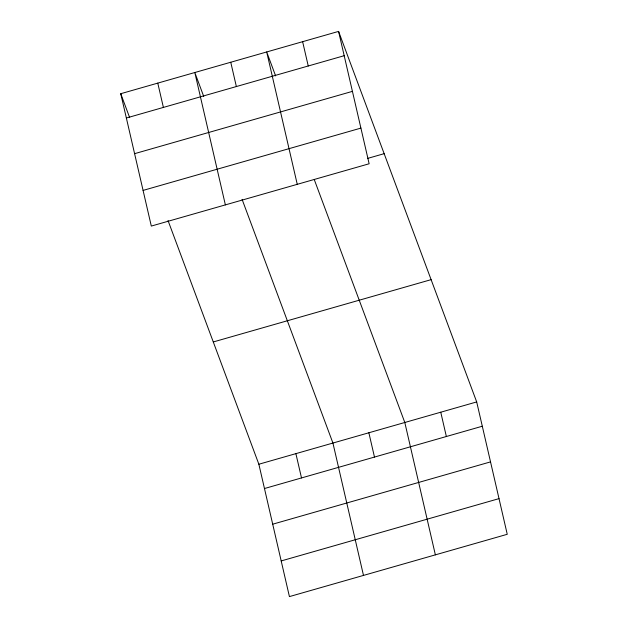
<?xml version="1.0" encoding="UTF-8"?>
<svg xmlns="http://www.w3.org/2000/svg" width="628" height="628" viewBox="0 0 628 628"><rect width="100%" height="100%" fill="white"/><g stroke="black" fill="none" stroke-linecap="round" stroke-linejoin="round"><path stroke-width="0.94" d="M338.578 31.4L369.138 163.767L151.309 226.072L120.749 93.705L338.578 31.4L476.691 401.928L507.251 534.295L289.422 596.6L258.862 464.233L168.029 220.546M126.361 118.009L344.191 55.704M134.588 153.672L352.426 91.366M143.074 190.41L360.904 128.104M367.568 158.421L384.155 153.672M213.285 341.954L431.114 279.648M258.862 464.233L476.691 401.928M264.474 488.529L482.304 426.231M272.701 524.192L490.539 461.886M281.187 560.937L499.017 498.632M275.614 75.886L266.696 51.959L297.256 184.334M314.314 179.71L404.809 422.487L435.369 554.854M203.731 96.445L194.813 72.518L225.374 204.893M242.086 199.359L332.926 443.046L363.486 575.413M120.749 93.705L129.666 117.624M440.754 412.204L446.359 436.507M302.633 41.684L308.246 65.987M368.864 432.763L374.476 457.066M230.751 62.243L236.364 86.546M295.89 453.636L301.503 477.939M157.777 83.116L163.39 107.419"/></g></svg>
